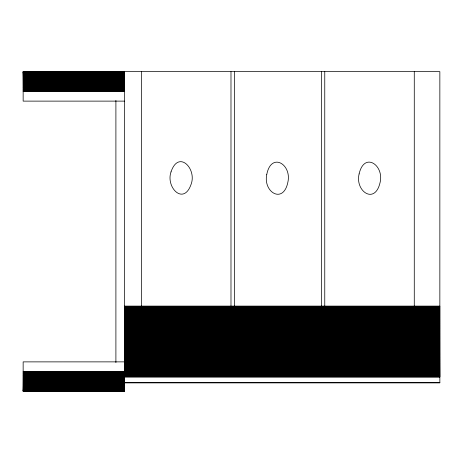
<?xml version="1.0" encoding="UTF-8"?>
<svg xmlns="http://www.w3.org/2000/svg" width="463" height="463" viewBox="0 0 463 463"><rect width="100%" height="100%" fill="white"/><g stroke="black" fill="none" stroke-linecap="round" stroke-linejoin="round"><path stroke-width="0.69" d="M439.85 382.733L124.425 382.745L124.425 391.299L124.425 71.655M124.425 382.803L439.85 382.82L439.85 71.655L23.15 71.655L23.15 101.119L124.425 101.119M23.15 71.753L124.425 71.753M23.15 71.875L124.425 71.811M23.15 71.956L124.425 71.956M23.15 72.043L124.425 72.043M23.15 72.147L124.425 72.147M23.15 72.263L124.425 72.263M23.15 72.39L124.425 72.39M23.15 72.535L124.425 72.535M23.15 72.685L124.425 72.685M23.15 72.847L124.425 72.847M23.15 73.027L124.425 73.027M23.15 73.212L124.425 73.212M23.15 73.414L124.425 73.414M23.15 73.623L124.425 73.623M23.15 73.849L124.425 73.849M23.15 74.086L124.425 74.086M23.15 74.335L124.425 74.335M23.15 74.595L124.425 74.595M23.15 74.867L124.425 74.867M23.15 75.151L124.425 75.151M23.15 75.446L124.425 75.446M23.15 75.753L124.425 75.753M23.15 76.071L124.425 76.071M23.15 76.407L124.425 76.407M23.15 76.748L124.425 76.748M23.15 77.101L124.425 77.101M23.15 77.471L124.425 77.471M23.15 77.848L124.425 77.848M23.15 78.241L124.425 78.241M23.15 78.641L124.425 78.641M23.15 79.057L124.425 79.057M23.15 79.48L124.425 79.48M23.15 79.914L124.425 79.914M23.15 80.365L124.425 80.365M23.15 80.822L124.425 80.822M23.15 81.297L124.425 81.297M23.15 81.777L124.425 81.777M23.15 82.275L124.425 82.275M23.15 82.779L124.425 82.779M23.15 83.294L124.425 83.294M23.15 83.826L124.425 83.826M23.15 84.364L124.425 84.364M23.15 84.914L124.425 84.914M23.15 85.476L124.425 85.476M23.15 86.049L124.425 86.049M23.15 86.633L124.425 86.633M23.15 87.229L124.425 87.229M23.15 87.831L124.425 87.831M23.15 88.45L124.425 88.45M23.15 89.075L124.425 89.075M23.15 89.718L124.425 89.718M23.15 90.366L124.425 90.366M23.15 91.026L124.425 91.026M23.15 91.275L124.425 91.275M124.425 306.095L439.85 306.095M124.425 306.367L439.85 306.367M124.425 306.795L439.85 306.795M124.425 307.218L439.85 307.218M124.425 307.646L439.85 307.646M124.425 308.069L439.85 308.069M124.425 308.497L439.85 308.497M124.425 308.919L439.85 308.919M124.425 309.342L439.85 309.342M124.425 309.764L439.85 309.764M124.425 310.187L439.85 310.187M124.425 310.604L439.85 310.604M124.425 311.026L439.85 311.026M124.425 311.443L439.85 311.443M124.425 311.865L439.85 311.865M124.425 312.282L439.85 312.282M124.425 312.699L439.85 312.699M124.425 313.115L439.85 313.115M124.425 313.532L439.85 313.532M124.425 313.943L439.85 313.943M124.425 314.36L439.85 314.36M124.425 314.771L439.85 314.771M124.425 315.181L439.85 315.181M124.425 315.598L439.85 315.598M124.425 316.009L439.85 316.009M124.425 316.414L439.85 316.414M124.425 316.825L439.85 316.825M124.425 317.236L439.85 317.236M124.425 317.641L439.85 317.641M124.425 318.052L439.85 318.052M124.425 318.457L439.85 318.457M124.425 318.862L439.85 318.862M124.425 319.267L439.85 319.267M124.425 319.673L439.85 319.673M124.425 320.072L439.85 320.072M124.425 320.477L439.85 320.477M124.425 320.876L439.85 320.876M124.425 321.276L439.85 321.276M124.425 321.675L439.85 321.675M124.425 322.074L439.85 322.074M124.425 322.474L439.85 322.474M124.425 322.873L439.85 322.873M124.425 323.267L439.85 323.267M124.425 323.666L439.85 323.666M124.425 324.059L439.85 324.059M124.425 324.453L439.85 324.453M124.425 324.847L439.85 324.847M124.425 325.24L439.85 325.24M124.425 325.628L439.85 325.628M124.425 326.021L439.85 326.021M124.425 326.409L439.85 326.409M124.425 326.797L439.85 326.797M124.425 327.185L439.85 327.185M124.425 327.572L439.85 327.572M124.425 327.96L439.85 327.96M124.425 328.342L439.85 328.342M124.425 328.73L439.85 328.73M124.425 329.112L439.85 329.112M124.425 329.494L439.85 329.494M124.425 329.876L439.85 329.876M124.425 330.258L439.85 330.258M124.425 330.64L439.85 330.64M124.425 331.016L439.85 331.016M124.425 331.392L439.85 331.392M124.425 331.774L439.85 331.774M124.425 332.15L439.85 332.15M124.425 332.521L439.85 332.521M124.425 332.897L439.85 332.897M124.425 333.273L439.85 333.273M124.425 333.644L439.85 333.644M124.425 334.014L439.85 334.014M124.425 334.384L439.85 334.384M124.425 334.755L439.85 334.755M124.425 335.125L439.85 335.125M124.425 335.49L439.85 335.49M124.425 335.86L439.85 335.86M124.425 336.225L439.85 336.225M124.425 336.589L439.85 336.589M124.425 336.954L439.85 336.954M124.425 337.319L439.85 337.319M124.425 337.677L439.85 337.677M124.425 338.042L439.85 338.042M124.425 338.401L439.85 338.401M124.425 338.76L439.85 338.76M124.425 339.119L439.85 339.119M124.425 339.472L439.85 339.472M124.425 339.83L439.85 339.83M124.425 340.183L439.85 340.183M124.425 340.542L439.85 340.542M124.425 340.895L439.85 340.895M124.425 341.243L439.85 341.243M124.425 341.596L439.85 341.596M124.425 341.949L439.85 341.949M124.425 342.296L439.85 342.296M124.425 342.643L439.85 342.643M124.425 342.99L439.85 342.99M124.425 343.338L439.85 343.338M124.425 343.685L439.85 343.685M124.425 344.026L439.85 344.026M124.425 344.368L439.85 344.368M124.425 344.709L439.85 344.709M124.425 345.051L439.85 345.051M124.425 345.392L439.85 345.392M124.425 345.734L439.85 345.734M124.425 346.069L439.85 346.069M124.425 346.405L439.85 346.405M124.425 346.741L439.85 346.741M124.425 347.076L439.85 347.076M124.425 347.412L439.85 347.412M124.425 347.742L439.85 347.742M124.425 348.072L439.85 348.072M124.425 348.402L439.85 348.402M124.425 348.732L439.85 348.732M124.425 349.061L439.85 349.061M124.425 349.391L439.85 349.391M124.425 349.715L439.85 349.715M124.425 350.04L439.85 350.04M124.425 350.364L439.85 350.364M124.425 350.688L439.85 350.688M124.425 351.006L439.85 351.006M124.425 351.33L439.85 351.33M124.425 351.649L439.85 351.649M124.425 351.967L439.85 351.967M124.425 352.285L439.85 352.285M124.425 352.603L439.85 352.603M124.425 352.916L439.85 352.916M124.425 353.228L439.85 353.228M124.425 353.541L439.85 353.541M124.425 353.854L439.85 353.854M124.425 354.166L439.85 354.166M124.425 354.473L439.85 354.473M124.425 354.785L439.85 354.785M124.425 355.092L439.85 355.092M124.425 355.399L439.85 355.399M124.425 355.7L439.85 355.7M124.425 356.006L439.85 356.006M124.425 356.307L439.85 356.307M124.425 356.608L439.85 356.608M124.425 356.909L439.85 356.909M124.425 357.21L439.85 357.21M124.425 357.511L439.85 357.511M124.425 357.806L439.85 357.806M124.425 358.102L439.85 358.102M124.425 358.397L439.85 358.397M124.425 358.692L439.85 358.692M124.425 358.981L439.85 358.981M124.425 359.271L439.85 359.271M124.425 359.566L439.85 359.566M124.425 359.849L439.85 359.849M124.425 360.139L439.85 360.139M124.425 360.428L439.85 360.428M124.425 360.712L439.85 360.712M124.425 360.995L439.85 360.995M124.425 361.279L439.85 361.279M124.425 361.562L439.85 361.562M439.85 361.84L23.15 361.881L23.15 391.345L124.425 391.247M124.425 362.118L439.85 362.118M124.425 362.402L439.85 362.402M124.425 362.674L439.85 362.674M124.425 362.951L439.85 362.951M124.425 363.224L439.85 363.224M124.425 363.501L439.85 363.501M124.425 363.773L439.85 363.773M124.425 364.045L439.85 364.045M124.425 364.312L439.85 364.312M124.425 364.584L439.85 364.584M124.425 364.85L439.85 364.85M124.425 365.116L439.85 365.116M124.425 365.382L439.85 365.382M124.425 365.643L439.85 365.643M124.425 365.903L439.85 365.903M124.425 366.169L439.85 366.169M124.425 366.424L439.85 366.424M124.425 366.684L439.85 366.684M124.425 366.945L439.85 366.945M124.425 367.2L439.85 367.2M124.425 367.454L439.85 367.454M124.425 367.709L439.85 367.709M124.425 367.958L439.85 367.958M124.425 368.212L439.85 368.212M124.425 368.461L439.85 368.461M124.425 368.71L439.85 368.71M124.425 368.959L439.85 368.959M124.425 369.202L439.85 369.202M124.425 369.451L439.85 369.451M124.425 369.694L439.85 369.694M124.425 369.937L439.85 369.937M124.425 370.174L439.85 370.174M124.425 370.417L439.85 370.417M124.425 370.655L439.85 370.655M124.425 370.892L439.85 370.892M124.425 371.129L439.85 371.129M124.425 371.361L439.85 371.361M124.425 371.598L439.85 371.598M23.15 371.725L124.425 371.725M124.425 371.83L439.85 371.83M23.15 371.974L124.425 371.974M124.425 372.061L439.85 372.061M124.425 372.293L439.85 372.293M124.425 372.518L439.85 372.518M23.15 372.634L124.425 372.634M124.425 372.744L439.85 372.744M124.425 372.97L439.85 372.97M124.425 373.195L439.85 373.195M23.15 373.282L124.425 373.282M124.425 373.421L439.85 373.421M124.425 373.641L439.85 373.641M124.425 373.861L439.85 373.861M23.15 373.925L124.425 373.925M124.425 374.081L439.85 374.081M124.425 374.301L439.85 374.301M23.15 374.55L439.85 374.515M124.425 374.729L439.85 374.729M124.425 374.943L439.85 374.943M439.85 375.157L23.15 375.169M124.425 375.371L439.85 375.371M124.425 375.58L439.85 375.58M23.15 375.771L439.85 375.788M124.425 375.997L439.85 375.997M124.425 376.199L439.85 376.199M23.15 376.367L439.85 376.407M124.425 376.61L439.85 376.61M124.425 376.813L439.85 376.813M23.15 376.951L439.85 377.09M23.15 377.524L124.425 377.524M23.15 378.086L124.425 378.086M23.15 378.636L124.425 378.636M23.15 379.174L124.425 379.174M23.15 379.706L124.425 379.706M23.15 380.221L124.425 380.221M23.15 380.725L124.425 380.725M23.15 381.223L124.425 381.223M23.15 381.703L124.425 381.703M23.15 382.178L124.425 382.178M23.15 382.635L124.425 382.635M23.15 383.086L124.425 383.086M23.15 383.52L124.425 383.52M23.15 383.943L124.425 383.943M23.15 384.359L124.425 384.359M23.15 384.759L124.425 384.759M23.15 385.152L124.425 385.152M23.15 385.529L124.425 385.529M23.15 385.899L124.425 385.899M23.15 386.252L124.425 386.252M23.15 386.593L124.425 386.593M23.15 386.929L124.425 386.929M23.15 387.247L124.425 387.247M23.15 387.554L124.425 387.554M23.15 387.849L124.425 387.849M23.15 388.133L124.425 388.133M23.15 388.405L124.425 388.405M23.15 388.665L124.425 388.665M23.15 388.914L124.425 388.914M23.15 389.151L124.425 389.151M23.15 389.377L124.425 389.377M23.15 389.586L124.425 389.586M23.15 389.788L124.425 389.788M23.15 389.973L124.425 389.973M23.15 390.153L124.425 390.153M23.15 390.315L124.425 390.315M23.15 390.465L124.425 390.465M23.15 390.61L124.425 390.61M23.15 390.737L124.425 390.737M23.15 390.853L124.425 390.853M23.15 390.957L124.425 390.957M23.15 391.044L124.425 391.044M23.15 391.125L124.425 391.125M414.275 71.655L414.275 306.095M324.76 71.655L324.76 306.095M321.351 71.655L321.351 306.095M234.4 71.655L234.4 306.095M230.985 71.655L230.985 306.095M141.475 71.655L141.475 306.095M115.9 100.407L115.9 362.593M266.763 174.482C262.932 192.33 283.518 204.634 287.928 181.947C291.759 164.099 271.173 151.8 266.763 174.482M359.12 173.903C354.82 191.15 374.908 205.225 380.082 182.538C384.388 165.291 364.294 151.216 359.12 173.903M171.032 171.877C165.499 187.318 183.794 206.22 191.225 183.95C196.763 168.509 178.469 149.607 171.032 171.877"/></g></svg>
